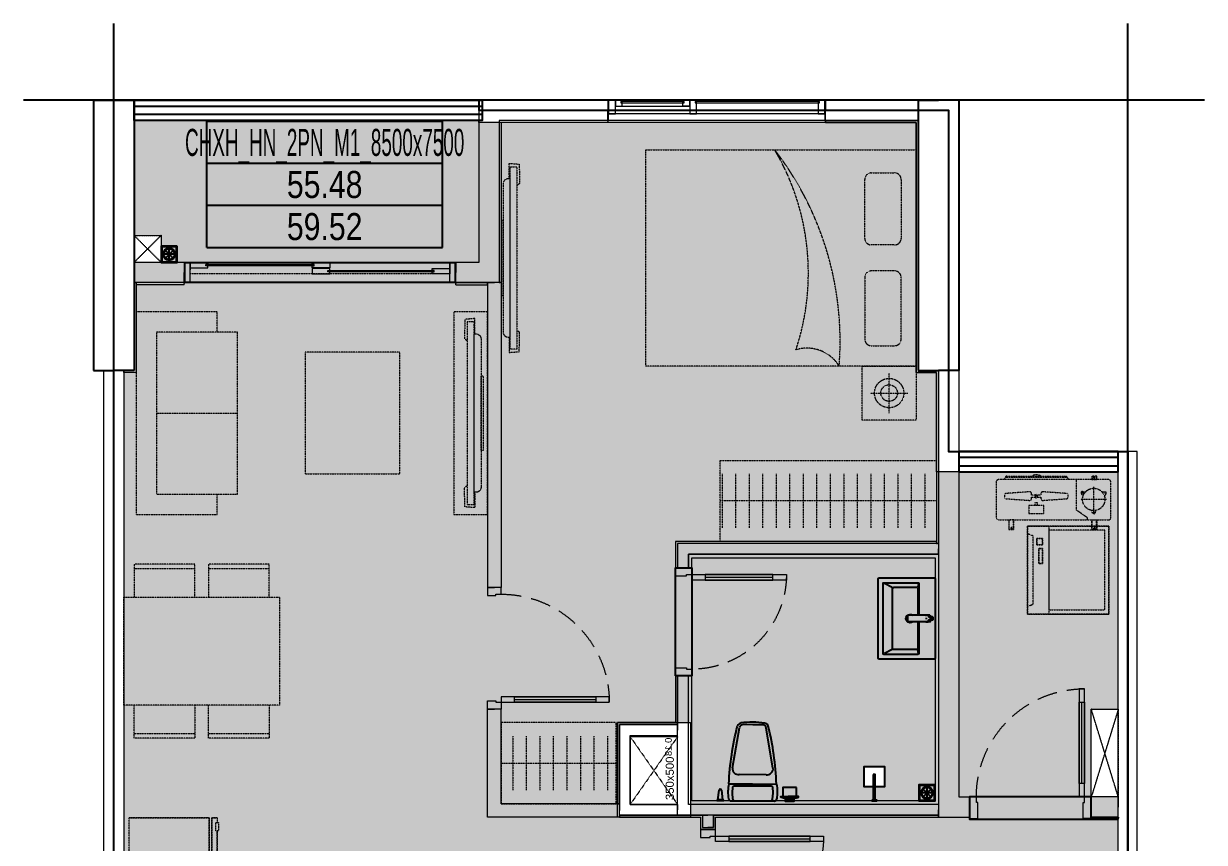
# Model space of a CAD drawing. Header units: millimetres. Extents: x -623 to 8110, y -735 to 8898.
# Drawn here: x -623 to 8110, y 2840 to 8898 of the extents above; entities that cross this region are included whole.
import ezdxf
from ezdxf.enums import TextEntityAlignment as Align

# ---------------------------------------------------------------- set-up
doc = ezdxf.new("R2010")
doc.units = ezdxf.units.MM
doc.set_wipeout_variables(frame=1)
for name, pattern in [('3PN B$0$HIDDENX2', [0.75, 0.5, -0.25]), ('CONTINOUS', [0]), ('HIDDEN', [9.525, 6.35, -3.175]), ('HIDDENX2', [0.75, 0.5, -0.25]), ('Xref Y2-Y4 ME$0$Xref MB Y2.Y4$0$Xr_truc thang N3 tang dien hinh$0$T-Can ho$0$HIDDEN3', [0.2, 0.1, -0.1])]:
    doc.linetypes.add(name, pattern=pattern)
doc.layers.get('0').update_dxf_attribs({"color": 231})
doc.layers.get('DefPoints').update_dxf_attribs({"color": 191})
for name, color, linetype in [('2PN A1$0$KT - Net Nhat', 8, 'Continuous'), ('A-CONC', 2, 'Continuous'), ('A-EQPM', 127, 'Continuous'), ('A-RAIL', 153, 'Continuous')]:
    doc.layers.add(name, color=color, linetype=linetype)
doc.layers.add('A-AREA-WALL-CENTER', color=210, linetype='Continuous', plot=False)
for name, color, linetype, lineweight in [('A-Dien tich TT', 152, 'HIDDENX2', 5), ('A-DOOR', 142, 'Continuous', 9), ('A-FNSH', 253, 'Continuous', 9), ('A-FURN', 251, 'HIDDEN', 5), ('A-HIDD', 45, 'HIDDEN', 9), ('A-PATT', 252, 'Continuous', 9), ('A-Truc ky thuat', 162, 'Continuous', 0), ('A-WALL', 1, 'Continuous', 13), ('A-WALL-INT', 31, 'Continuous', 20), ('A-WALL-PRTN', 6, 'Continuous', 9)]:
    doc.layers.add(name, color=color, linetype=linetype, lineweight=lineweight)
doc.styles.add('VTK_Arial', font='arial.ttf', dxfattribs={"width": 0.8})
doc.styles.add('Xref Y2-Y4 ME$0$Xref MB Y2.Y4$0$Xr_truc thang N3 tang dien hinh$0$T-Can ho$0$Arial', font='arial.ttf')

# ---------------------------------------------------------------- blocks, each defined once
blk = doc.blocks.new('E-CHUNG-GATHOATSAN-01')
at = {"ltscale": 2}
for p, q in [((88.3, 88.3), (31.7, 31.7)), ((88.3, 31.7), (31.7, 88.3)), ((60, 20), (60, 100)), ((100, 60), (20, 60))]:
    blk.add_line(p, q, dxfattribs=at)
for points in [[(120, 120), (0, 120), (0, 0), (120, 0)], [(115, 115), (5, 115), (5, 5), (115, 5)]]:
    blk.add_lwpolyline(points, close=True, dxfattribs=at)
for radius in [45, 40]:
    blk.add_circle((60, 60), radius, dxfattribs=at)
blk = doc.blocks.new('E-VS-VOISENTAM-01')
at = {"color": 0}
blk.add_wipeout([(-6.3, -17.9), (-6.3, -7.6), (-105.3, -7.6), (-105.3, -75.1), (-255.3, -75.1), (-255.3, 74.9), (-105.3, 74.9), (-105.3, 7.4), (-6.3, 7.4), (-6.3, 17.9), (0, 17.9), (0, -17.9)], dxfattribs=at)
blk.add_lwpolyline([(-105.3, -7.6), (-105.3, -75.1), (-255.3, -75.1), (-255.3, 74.9), (-105.3, 74.9), (-105.3, 7.4)], dxfattribs=at)
for points in [[(-195.1, -7.6), (-6.3, -7.6), (-6.3, 7.4), (-195.1, 7.4)], [(-6.3, -17.9), (0, -17.9), (0, 17.9), (-6.3, 17.9)]]:
    blk.add_lwpolyline(points, close=True, dxfattribs=at)
blk = doc.blocks.new('E-VS-BONCAU-01')
for p, q in [((-145.5, -13.9), (-139.8, 0.5)), ((-148.9, -57.3), (-145.5, -13.9)), ((-146.2, -104.4), (-148.9, -57.3)), ((145.4, -15), (148.5, -58.4)), ((148.5, -58.4), (145.4, -105.5)), ((213.1, -0.8), (265.4, -1)), ((221.8, -9.6), (256.7, -9.7)), ((230.2, -79.4), (221.8, -9.6)), ((256.7, -9.7), (247.7, -79.5)), ((-0.5, -126.3), (-176.3, -125.6)), ((-136.7, -112.2), (-146.2, -104.4)), ((-0.4, -113.3), (-136.7, -112.2)), ((-0.5, -126.3), (-0.5, -126.3)), ((175.4, -127), (-0.5, -126.3)), ((135.8, -113.2), (-0.4, -113.3)), ((145.4, -105.5), (135.8, -113.2)), ((-150.9, -245), (-101.2, -539.8)), ((-100, -194.5), (98.5, -195.2)), ((149, -246.1), (97.1, -540.5)), ((-71.2, -564.4), (-2.2, -564.6)), ((-2.2, -564.6), (66.9, -564.9))]:
    blk.add_line(p, q)
for points in [[(-307.4, -12.3), (-240.3, -12.3), (-240.3, 0.4), (-307.4, 0.4)], [(-324.6, -100.9), (-223.3, -100.9), (-223.3, -24.5), (-324.6, -24.5)], [(-281.4, -35.9), (-281.4, -12.3), (-266.2, -12.3), (-266.2, -35.9)]]:
    blk.add_lwpolyline(points, close=True)
for points in [[(160.1, -0.6), (0, 0), (-160.1, 0.6)], [(139.8, -0.5), (145.4, -15)]]:
    blk.add_lwpolyline(points)
for points in [[(-337.2, -33.4), (-281.4, -33.4), (-281.4, -26.6), (-337.2, -26.6, 1)], [(-210.5, -33.4), (-266.2, -33.4), (-266.2, -26.6), (-210.5, -26.6, -1)]]:
    blk.add_lwpolyline(points, format="xyb", close=True)
for centre, radius, start, end in [((225.4, 2.7), 12.8, 195.93034, 253.62994), ((238.9, -79.4), 8.72, 179.78014, 359.78014), ((253.1, 2.6), 12.8, 285.93034, 343.62994)]:
    blk.add_arc(centre, radius, start, end)
for centre, major_axis, ratio, start_param, end_param in [((-160.1, -17.6), (-12.9, -12.8), 1, 3.926991, 5.363819), ((-160.1, -17.6), (-12.9, -12.8), 1, 3.926991, 5.363819), ((-160.1, -17.6), (-12.9, -12.8), 1, 3.926991, 5.363819), ((160, -18.8), (-12.9, -12.8), 1, 2.490163, 3.926991), ((160, -18.8), (-12.9, -12.8), 1, 2.490163, 3.926991), ((-309.7, -59.9), (-491.9, 11.9), 0.754969, 2.992228, 3.290957), ((1638.9, -88), (-275.8, 1956.4), 0.917923, 1.461172, 1.68042), ((-105.7, -239.6), (-32.1, 32.3), 1, 5.374496, 7.190108), ((103.9, -240.4), (-32.3, -32.1), 1, 2.23467, 4.050282), ((-85.9, -545.6), (-22.1, -22), 1, -0.518895, 0.614897), ((-85.9, -545.6), (-22.1, -22), 1, -0.518895, 0.614897), ((-71, -533.5), (-21.8, 21.9), 1, 0.993435, 2.351364), ((-9.9, -27.7), (-393.7, -390.7), 1, 0.641923, 0.802984), ((-9.9, -27.7), (-393.7, -390.7), 1, 0.641923, 0.802984), ((9.6, -27.8), (-390.7, 393.7), 1, 2.338609, 2.49967), ((9.6, -27.8), (-390.7, 393.7), 1, 2.338609, 2.49967), ((66.9, -534), (-21.8, 21.9), 1, 2.361025, 3.718954), ((81.7, -546.2), (-22.1, -22), 1, 0.955899, 2.089692), ((81.7, -546.2), (-22.1, -22), 1, 0.955899, 2.089692)]:
    blk.add_ellipse(centre, major_axis=major_axis, ratio=ratio, start_param=start_param, end_param=end_param)
at = {"extrusion": (0, 0, -1)}
for centre, major_axis, ratio, start_param, end_param in [((309.2, -62.3), (492, 8.1), 0.754969, 2.992228, 3.290957), ((-1639.5, -75.4), (-290.8, -1954.2), 0.917923, 4.602765, 4.822013)]:
    blk.add_ellipse(centre, major_axis=major_axis, ratio=ratio, start_param=start_param, end_param=end_param, dxfattribs=at)
blk = doc.blocks.new('E-CHUNG-MAYGIAT-01')
at = {"linetype": 'HIDDEN', "ltscale": 0.3}
for p, q in [((325, 235), (-325, 235)), ((-325, 235), (-325, -365)), ((-325, 235), (-325, -209.2)), ((-325, 235), (325, 235)), ((-295, 205), (295, 205)), ((-295, -209.2), (-295, 205)), ((295, 205), (295, -209.2)), ((325, -365), (325, 235)), ((325, 235), (325, -209.2)), ((-325, -365), (-325, -209.2)), ((325, -209.2), (-325, -209.2)), ((295, -209.2), (-295, -209.2)), ((48.1, -255.4), (48.1, -283.1)), ((158.8, -255.4), (48.1, -255.4)), ((158.8, -283.1), (158.8, -255.4)), ((186.5, -255.4), (186.5, -296.9)), ((232.7, -255.4), (186.5, -255.4)), ((232.7, -296.9), (232.7, -255.4)), ((325, -365), (325, -209.2)), ((-268.8, -365), (-252.7, -324.6)), ((-252.7, -324.6), (252.7, -324.6)), ((48.1, -283.1), (158.8, -283.1)), ((186.5, -296.9), (232.7, -296.9)), ((252.7, -324.6), (268.8, -365)), ((-325, -365), (325, -365)), ((-325, -365), (325, -365))]:
    blk.add_line(p, q, dxfattribs=at)
for points in [[(325, -365), (-325, -365), (-325, 235), (325, 235)], [(325, -365), (-325, -365), (-325, -209.2), (-325, 235), (325, 235), (325, -209.2)], [(-295, -209.2), (-295, 205), (295, 205), (295, -209.2)], [(158.8, -283.1), (48.1, -283.1), (48.1, -255.4), (158.8, -255.4)], [(232.7, -296.9), (186.5, -296.9), (186.5, -255.4), (232.7, -255.4)]]:
    blk.add_lwpolyline(points, close=True, dxfattribs=at)
blk = doc.blocks.new('F-PN-GIUONG-2000X1600')
at = {"linetype": 'HIDDEN', "ltscale": 0.3}
for p, q in [((332.5, -150.5), (159.2, -150.5)), ((111.4, -198.4), (111.4, -655.8)), ((380.4, -655.8), (380.4, -198.4)), ((159.2, -703.7), (332.5, -703.7)), ((111.4, -1381), (111.4, -944.2)), ((159.2, -896.3), (332.5, -896.3)), ((380.4, -944.2), (380.4, -1381)), ((332.5, -1428.8), (159.2, -1428.8))]:
    blk.add_line(p, q, dxfattribs=at)
blk.add_lwpolyline([(2000, 0), (2000, -1600), (0, -1600), (0, 0), (2000, 0)], dxfattribs=at)
for centre, radius, start, end in [((2879.5, -182.5), 2316.9, 175.48135, 217.72002), ((808.7, 149.5), 281.8, 212.03819, 286.6668), ((159.2, -198.4), 47.8, 90, 180), ((332.5, -198.4), 47.8, 0, 90), ((2591, -687.7), 1793.5, 161.56279, 210.57443), ((159.2, -655.8), 47.8, 180, 270), ((332.5, -655.8), 47.8, 270, 0), ((159.2, -944.2), 47.8, 90, 180), ((332.5, -944.2), 47.8, 0, 90), ((159.2, -1381), 47.8, 180, 270), ((332.5, -1381), 47.8, 270, 0)]:
    blk.add_arc(centre, radius, start, end, dxfattribs=at)
blk = doc.blocks.new('E-CHUNG-CUCNONG-DH')
at = {"linetype": 'HIDDEN', "ltscale": 0.3}
for p, q in [((292.8, 313.7), (311.7, 313.7)), ((302.2, 304.3), (302.2, 323.2)), ((-127.5, 157.6), (-127.5, 194.3)), ((221.4, 195.2), (205, 204.7)), ((217.9, 208.1), (208.5, 191.8)), ((297.5, 56.8), (297.5, 245.7)), ((373.6, 195.2), (390, 204.7)), ((386.5, 191.8), (377.1, 208.1)), ((391.9, 151.3), (203.1, 151.3)), ((288.1, 53.9), (306.9, 53.9)), ((297.5, 63.4), (297.5, 44.5)), ((-302.2, -61.4), (-321.1, -61.4)), ((-311.7, -51.9), (-311.7, -70.8)), ((292.8, -61.4), (311.7, -61.4)), ((302.2, -51.9), (302.2, -70.8))]:
    blk.add_line(p, q, dxfattribs=at)
blk.add_lwpolyline([(-406.1, 0), (406.1, 0, 0.414214), (425, 18.9), (425, 275.9, 0.414214), (401.4, 299.6), (-401.4, 299.6, 0.414214), (-425, 275.9), (-425, 18.9, 0.414214)], format="xyb", close=True, dxfattribs=at)
for points in [[(-363.6, 299.6), (-357.7, 314.3, -0.306678), (-344.6, 323.2), (89.6, 323.2, -0.306678), (102.7, 314.3), (108.6, 299.6)], [(219, 177.2), (205.8, 194.1, -0.677033), (214.5, 209.3), (235.8, 206.2)], [(359.2, 206.2), (380.5, 209.3, -0.677033), (389.2, 194.1), (376, 177.2)], [(314.2, 70.4), (306.3, 50.4, -0.677033), (288.7, 50.4), (280.8, 70.4)]]:
    blk.add_lwpolyline(points, format="xyb", dxfattribs=at)
for points in [[(102.7, 314.3), (-357.7, 314.3)], [(250.3, 0), (250.3, 16.2), (170, 72.6), (170, 299.6)], [(286.2, 323.2), (286.2, 299.6)], [(318.3, 323.2), (318.3, 299.6)], [(-134.4, 106.2), (-134.4, 128.2), (-120.6, 128.2), (-120.6, 106.2)], [(-327.7, -70.8), (-327.7, 0)], [(-295.6, -70.8), (-295.6, 0)], [(286.2, -70.8), (286.2, 0)], [(318.3, -70.8), (318.3, 0)]]:
    blk.add_lwpolyline(points, dxfattribs=at)
for points in [[(283.3, 299.6), (321.1, 299.6), (321.1, 323.2), (283.3, 323.2)], [(-182.9, 47.4), (-72.1, 47.4), (-72.1, 106.2), (-182.9, 106.2)], [(283.3, 0), (321.1, 0), (321.1, -70.8), (283.3, -70.8)], [(-292.8, 0), (-330.6, 0), (-330.6, -70.8), (-292.8, -70.8)]]:
    blk.add_lwpolyline(points, close=True, dxfattribs=at)
for centre, radius in [((302.2, 313.7), 4.72), ((297.5, 151.3), 82.6), ((-311.7, -61.4), 4.72), ((302.2, -61.4), 4.72)]:
    blk.add_circle(centre, radius, dxfattribs=at)
blk.add_arc((-127.5, 257.1), 75.6, 61.04446, 118.95554, dxfattribs=at)
for points, weights, knots in [([(-162.1, 193.1), (-162.1, 188.2), (-162.1, 183.3), (-148.2, 183.3), (-134.3, 183.3), (-134.3, 175.9), (-134.3, 168.6), (-148.2, 168.6), (-162.1, 168.6), (-162.1, 163.7), (-162.1, 158.8), (-162.1, 152.4), (-166.6, 148), (-171, 143.6), (-177.1, 144.2), (-264, 150.3), (-350.9, 156.5), (-363.6, 157.6), (-363.6, 171.1), (-363.6, 175.9), (-363.6, 180.7), (-363.6, 194.3), (-350.9, 195.4), (-264, 201.6), (-177.1, 207.7), (-171, 208.2), (-166.6, 203.9), (-162.1, 199.5), (-162.1, 193.1)], [1, 1, 1, 1, 1, 1, 1, 1, 1, 1, 1, 0.916058650995, 1, 0.916058650995, 1, 1, 1, 0.734760240583, 1, 1, 1, 0.734760240583, 1, 1, 1, 0.916058650995, 1, 0.916058650995, 1], [0, 0, 0, 1, 1, 2, 2, 3, 3, 4, 4, 5, 5, 5.825313, 5.825313, 6.650626, 6.650626, 7.650626, 7.650626, 9.141593, 9.141593, 10.141593, 10.141593, 11.632559, 11.632559, 12.632559, 12.632559, 13.457872, 13.457872, 14.283185, 14.283185, 14.283185]), ([(95.9, 156.5), (9, 150.3), (-77.9, 144.2), (-84, 143.6), (-88.4, 148), (-92.9, 152.4), (-92.9, 158.8), (-92.9, 163.7), (-92.9, 168.6), (-106.8, 168.6), (-120.7, 168.6), (-120.7, 175.9), (-120.7, 183.3), (-106.8, 183.3), (-92.9, 183.3), (-92.9, 188.2), (-92.9, 193.1), (-92.9, 199.5), (-88.4, 203.9), (-84, 208.2), (-77.9, 207.7), (9, 201.6), (95.9, 195.4), (108.6, 194.3), (108.6, 180.7), (108.6, 175.9), (108.6, 171.1), (108.6, 157.6), (95.9, 156.5)], [1, 1, 1, 0.916058650995, 1, 0.916058650995, 1, 1, 1, 1, 1, 1, 1, 1, 1, 1, 1, 0.916058650995, 1, 0.916058650995, 1, 1, 1, 0.734760240583, 1, 1, 1, 0.734760240583, 1], [0, 0, 0, 1, 1, 1.825313, 1.825313, 2.650626, 2.650626, 3.650626, 3.650626, 4.650626, 4.650626, 5.650626, 5.650626, 6.650626, 6.650626, 7.650626, 7.650626, 8.475939, 8.475939, 9.301253, 9.301253, 10.301253, 10.301253, 11.792219, 11.792219, 12.792219, 12.792219, 14.283185, 14.283185, 14.283185])]:
    blk.add_rational_spline(points, weights, degree=2, knots=knots, dxfattribs=at)
blk = doc.blocks.new('*U25')
blk.add_line((2575, 150), (0, 150))
for points in [[(0, 150), (2575, 150), (2575, 0), (0, 0)], [(0, 105), (2575, 105), (2575, 45), (0, 45)]]:
    blk.add_lwpolyline(points, close=True)
blk = doc.blocks.new('*U21')
blk.add_line((-100, 70), (-700, 70))
for points in [[(100, 900), (100, 840), (40, 840), (40, 850), (0, 850), (0, 900)], [(0, 50), (-800, 50), (-800, 90), (0, 90)], [(-100, 50), (-100, 90), (-700, 90), (-700, 50)], [(100, 0), (100, 60), (40, 60), (40, 50), (0, 50), (0, 0)]]:
    blk.add_lwpolyline(points, close=True)
at = {"linetype": '3PN B$0$HIDDENX2', "ltscale": 300}
blk.add_arc((0, 50), 800, 90, 180, dxfattribs=at)
blk = doc.blocks.new('*U15')
at = {"linetype": 'HIDDEN', "ltscale": 0.3}
for p, q in [((75, 644.4), (75, 400)), ((525, 644.4), (75, 644.4)), ((525, 400), (525, 644.4)), ((1075, 644.4), (625, 644.4)), ((625, 644.4), (625, 400)), ((1075, 400), (1075, 644.4)), ((75, 608.9), (525, 608.9)), ((625, 608.9), (1075, 608.9)), ((1150, 400), (0, 400)), ((0, 400), (0, -400)), ((1150, -400), (1150, 400)), ((0, -400), (1150, -400)), ((75, -644.4), (75, -400)), ((525, -400), (525, -644.4)), ((625, -644.4), (625, -400)), ((1075, -400), (1075, -644.4)), ((525, -608.9), (75, -608.9)), ((1075, -608.9), (625, -608.9)), ((525, -644.4), (75, -644.4)), ((1075, -644.4), (625, -644.4))]:
    blk.add_line(p, q, dxfattribs=at)
blk = doc.blocks.new('*U22')
at = {"linetype": 'HIDDEN', "ltscale": 0.3}
for p, q in [((-750, -150), (-750, -1350)), ((-150, -150), (-750, -150)), ((-150, -1350), (-150, -150)), ((-150, -750), (-750, -750)), ((-750, -1350), (-150, -1350))]:
    blk.add_line(p, q, dxfattribs=at)
blk.add_lwpolyline([(-600, -1350), (-600, -1500), (0, -1500), (0, 0), (-600, 0), (-600, -150)], dxfattribs=at)
blk = doc.blocks.new('*U23')
blk.add_line((-100, -70), (-700, -70))
for points in [[(110, 0), (110, -60), (40, -60), (40, -50), (0, -50), (0, 0)], [(0, -50), (-800, -50), (-800, -90), (0, -90)], [(-100, -50), (-100, -90), (-700, -90), (-700, -50)], [(110, -900), (110, -840), (40, -840), (40, -850), (0, -850), (0, -900)]]:
    blk.add_lwpolyline(points, close=True)
at = {"linetype": '3PN B$0$HIDDENX2', "ltscale": 300}
blk.add_arc((0, -50), 800, 180, 270, dxfattribs=at)
blk = doc.blocks.new('*U27')
blk.add_line((-100, -70), (-600, -70))
for points in [[(120, 0), (120, -60), (40, -60), (40, -50), (0, -50), (0, 0)], [(0, -50), (-700, -50), (-700, -90), (0, -90)], [(-100, -50), (-100, -90), (-600, -90), (-600, -50)], [(120, -800), (120, -740), (40, -740), (40, -750), (0, -750), (0, -800)]]:
    blk.add_lwpolyline(points, close=True)
at = {"linetype": '3PN B$0$HIDDENX2', "ltscale": 300}
blk.add_arc((0, -50), 700, 180, 270, dxfattribs=at)
blk = doc.blocks.new('*U24')
blk.add_line((-100, 70), (-700, 70))
for points in [[(160, 900), (160, 840), (40, 840), (40, 850), (0, 850), (0, 900)], [(0, 50), (-800, 50), (-800, 90), (0, 90)], [(-100, 50), (-100, 90), (-700, 90), (-700, 50)], [(160, 0), (160, 60), (40, 60), (40, 50), (0, 50), (0, 0)]]:
    blk.add_lwpolyline(points, close=True)
at = {"linetype": '3PN B$0$HIDDENX2', "ltscale": 300}
blk.add_arc((0, 50), 800, 90, 180, dxfattribs=at)
blk = doc.blocks.new('*U26')
blk.add_line((1180, 150), (0, 150))
for points in [[(0, 150), (1180, 150), (1180, 0), (0, 0)], [(0, 105), (1180, 105), (1180, 45), (0, 45)]]:
    blk.add_lwpolyline(points, close=True)
blk = doc.blocks.new('E-CHUNG-TULANH-01')
at = {"linetype": 'HIDDEN', "ltscale": 0.3}
for p, q in [((300, 650), (0, 650)), ((0, 650), (0, 610)), ((0, 650), (555, 650)), ((0, 610), (0, 650)), ((310, 650), (300, 650)), ((555, 650), (310, 650)), ((615, 660), (555, 660)), ((555, 660), (555, 650)), ((555, 660), (555, 640)), ((615, 660), (555, 660)), ((555, 640), (615, 640)), ((615, 650), (615, 660)), ((615, 640), (615, 660)), ((650, 650), (615, 650)), ((650, 610), (650, 650)), ((650, 650), (650, 610)), ((0, 610), (650, 610)), ((650, 610), (0, 610)), ((0, 590), (0, 0)), ((650, 590), (0, 590)), ((0, 590), (650, 590)), ((0, 0), (0, 590)), ((650, 0), (650, 590)), ((650, 590), (650, 0))]:
    blk.add_line(p, q, dxfattribs=at)
blk.add_lwpolyline([(0, 0), (650, 0), (650, 590), (0, 590)], close=True, dxfattribs=at)
blk = doc.blocks.new('*U32')
at = {"linetype": 'HIDDEN', "ltscale": 0.3}
for p, q in [((86.1, 499.5), (86.1, 101.1)), ((186.1, 499.5), (186.1, 101.1)), ((286.1, 499.5), (286.1, 101.1)), ((386.1, 499.5), (386.1, 101.1)), ((486.1, 499.5), (486.1, 101.1)), ((586.1, 499.5), (586.1, 101.1)), ((686.1, 499.5), (686.1, 101.1)), ((786.1, 499.5), (786.1, 101.1)), ((886.1, 499.5), (886.1, 101.1)), ((986.1, 499.5), (986.1, 101.1)), ((1086.1, 499.5), (1086.1, 101.1)), ((1186.1, 499.5), (1186.1, 101.1)), ((1286.1, 499.5), (1286.1, 101.1)), ((1386.1, 499.5), (1386.1, 101.1)), ((1486.1, 499.5), (1486.1, 101.1)), ((1586.1, 499.5), (1586.1, 101.1)), ((0, 300), (1600, 300))]:
    blk.add_line(p, q, dxfattribs=at)
blk.add_lwpolyline([(0, 0), (1600, 0), (1600, 600), (0, 600)], close=True, dxfattribs=at)
blk = doc.blocks.new('F-PN-DONGIUONG-01')
at = {"linetype": 'HIDDEN', "ltscale": 0.3}
for p, q in [((-200, -348.1), (-200, -51.9)), ((-338.8, -200), (-61.2, -200))]:
    blk.add_line(p, q, dxfattribs=at)
blk.add_lwpolyline([(0, -400), (-400, -400), (-400, 0), (0, 0)], close=True, dxfattribs=at)
for radius in [108.5, 61.3]:
    blk.add_circle((-200, -200), radius, dxfattribs=at)
blk = doc.blocks.new('*U34')
at = {"linetype": 'HIDDEN', "ltscale": 0.3}
for points in [[(1500, 0), (1500, -250), (0, -250), (0, 0)], [(473.1, -33.8), (473.1, -48), (1026.9, -48), (1026.9, -33.8)], [(1425, -100), (1425, -150), (75, -150), (75, -100)]]:
    blk.add_lwpolyline(points, close=True, dxfattribs=at)
blk.add_lwpolyline([(1335.8, -100), (1335.8, -86.3, 0.414214), (1297.4, -48), (202.6, -48, 0.414214), (164.2, -86.3), (164.2, -100)], format="xyb", close=True, dxfattribs=at)
for points in [[(164.2, -93.8), (50.4, -93.8), (56.3, -167.7), (198.5, -171.1), (215.2, -150)], [(1335.8, -93.8), (1449.6, -93.8), (1443.7, -167.7), (1301.5, -171.1), (1284.8, -150)]]:
    blk.add_lwpolyline(points, dxfattribs=at)
blk = doc.blocks.new('F-PK-TV-01')
at = {"linetype": 'HIDDEN', "ltscale": 0.3}
for points in [[(0, -113.8), (0, 0), (-73.9, -5.9), (-77.3, -148.1), (-56.2, -164.8)], [(0, -1285.4), (0, -1399.2), (-73.9, -1393.3), (-77.3, -1251.1), (-56.2, -1234.4)]]:
    blk.add_lwpolyline(points, dxfattribs=at)
for points in [[(-6.2, -1374.6), (-56.2, -1374.6), (-56.2, -24.6), (-6.2, -24.6)], [(60, -422.7), (45.8, -422.7), (45.8, -976.5), (60, -976.5)]]:
    blk.add_lwpolyline(points, close=True, dxfattribs=at)
blk.add_lwpolyline([(-6.2, -1285.4), (7.4, -1285.4, 0.414214), (45.8, -1247), (45.8, -152.2, 0.414214), (7.4, -113.8), (-6.2, -113.8)], format="xyb", close=True, dxfattribs=at)
blk = doc.blocks.new('*U38')
at = {"linetype": 'HIDDEN', "ltscale": 0.3}
blk.add_line((1960, 85), (40, 85), dxfattribs=at)
for p, q in [((158.1, 15.5), (158.1, 24.5)), ((1060.6, 60.5), (1060.6, 69.5))]:
    blk.add_line(p, q)
blk.add_lwpolyline([(0, 0), (2000, 0), (2000, 150), (0, 150)], close=True)
for points in [[(40, 54.5), (40, 0), (0, 0), (0, 150), (40, 150), (40, 0), (40, 0), (40, 54.5)], [(1960, 54.5), (1960, 0), (2000, 0), (2000, 150), (1960, 150), (1960, 0), (1960, 0), (1960, 54.5)], [(155, 0), (40, 0), (40, 10), (40, 10), (40, 40), (155, 40), (162, 40), (170, 40), (170, 25), (155, 25), (155, 15)], [(155, 0), (162, 0), (170, 0), (170, 15), (155, 15)], [(158.1, 15.5), (954, 15.5), (954, 24.5), (158.1, 24.5)], [(1072.5, 45), (942.5, 45), (942.5, 45), (942.5, 45), (942.5, 85), (1057.5, 85), (1064.5, 85), (1072.5, 85), (1072.5, 70), (1057.5, 70), (1057.5, 60), (1072.5, 60), (1072.5, 45)], [(942.5, 0), (1072.5, 0), (1072.5, 0), (1072.5, 0), (1072.5, 40), (957.5, 40), (950.5, 40), (942.5, 40), (942.5, 25), (957.5, 25), (957.5, 15), (942.5, 15), (942.5, 0)], [(1060.6, 60.5), (1842, 60.5), (1842, 69.5), (1060.6, 69.5)], [(1960, 45), (1960, 45), (1960, 85), (1845.5, 85), (1838.5, 85), (1830.5, 85), (1830.5, 70), (1845.5, 70), (1845.5, 60)], [(1845.5, 60), (1830.5, 60), (1830.5, 45), (1960, 45), (1960, 45), (1960, 45), (1960, 45)]]:
    blk.add_lwpolyline(points)
blk = doc.blocks.new('*U39')
blk.add_line((0, -150), (1600, -150))
at = {"ltscale": 2000}
for points in [[(0, 0), (0, -150), (-5, -150), (-5, 0)], [(1605, 0), (1605, -150), (1600, -150), (1600, 0)]]:
    blk.add_lwpolyline(points, close=True, dxfattribs=at)
for points in [[(1600, 0), (0, 0), (0, -100), (1600, -100)], [(0, 0), (50, 0), (50, -100), (0, -100)], [(950, 0), (1000, 0), (1000, -100), (950, -100)], [(1000, 0), (1550, 0), (1550, -45), (1000, -45)], [(1050, 0), (1000, 0), (1000, -45), (1050, -45)], [(1500, 0), (1550, 0), (1550, -45), (1500, -45)], [(1550, 0), (1600, 0), (1600, -100), (1550, -100)], [(40, -10), (960, -10), (960, -20), (40, -20)], [(1040, -10), (1510, -10), (1510, -20), (1040, -20)]]:
    blk.add_lwpolyline(points, close=True)
blk = doc.blocks.new('F-PK-BANSOAN-01')
at = {"linetype": 'HIDDEN', "ltscale": 0.3}
blk.add_lwpolyline([(-700, -900), (-700, 0), (0, 0), (0, -900)], close=True, dxfattribs=at)
blk = doc.blocks.new('*U67')
at = {"linetype": 'HIDDEN', "ltscale": 0.3}
for p, q in [((86.1, 499.5), (86.1, 101.1)), ((186.1, 499.5), (186.1, 101.1)), ((286.1, 499.5), (286.1, 101.1)), ((386.1, 499.5), (386.1, 101.1)), ((486.1, 499.5), (486.1, 101.1)), ((586.1, 499.5), (586.1, 101.1)), ((686.1, 499.5), (686.1, 101.1)), ((786.1, 499.5), (786.1, 101.1)), ((0, 300), (850, 300))]:
    blk.add_line(p, q, dxfattribs=at)
blk.add_lwpolyline([(0, 0), (850, 0), (850, 600), (0, 600)], close=True, dxfattribs=at)
blk = doc.blocks.new('*U71')
blk.add_lwpolyline([(0, 0), (0, 350), (500, 350), (500, 0)], close=True)
at = {"linetype": 'Xref Y2-Y4 ME$0$Xref MB Y2.Y4$0$Xr_truc thang N3 tang dien hinh$0$T-Can ho$0$HIDDEN3'}
for points in [[(0, 0), (500, 350)], [(0, 350), (500, 0)]]:
    blk.add_lwpolyline(points, dxfattribs=at)
at = {"style": 'Xref Y2-Y4 ME$0$Xref MB Y2.Y4$0$Xr_truc thang N3 tang dien hinh$0$T-Can ho$0$Arial'}
blk.add_text('0.18', height=50, dxfattribs=at).set_placement((6.6, 42.7))
blk.add_attdef('--', text='', height=88, dxfattribs=at).set_placement((126.6, 189.6), align=Align.MIDDLE_CENTER)
blk = doc.blocks.new('DT-CAN')
at = {"layer": 'DefPoints'}
for p, q in [((-870.7, 0), (870.7, 0)), ((-870.7, -934.4), (-870.7, 0)), ((870.7, -934.4), (870.7, 0)), ((-870.7, -311.5), (870.7, -311.5)), ((-870.7, -622.9), (870.7, -622.9)), ((-870.7, -934.4), (870.7, -934.4))]:
    blk.add_line(p, q, dxfattribs=at)
at = {"layer": 'DefPoints', "color": 7, "style": 'VTK_Arial', "width": 0.5}
blk.add_attdef('LOAICAN', text='', height=200, dxfattribs=at).set_placement((0, -257.5), align=Align.CENTER)
at = {"layer": 'DefPoints', "color": 5, "style": 'VTK_Arial', "width": 0.8}
blk.add_attdef('DT-TT', text='', height=200, dxfattribs=at).set_placement((0, -569), align=Align.CENTER)
at = {"layer": 'DefPoints', "color": 6, "style": 'VTK_Arial', "width": 0.8}
blk.add_attdef('DT-TIM', text='', height=200, dxfattribs=at).set_placement((0, -880.4), align=Align.CENTER)
blk = doc.blocks.new('E-VS-LAVABO-02')
at = {"extrusion": (0, 0, -1)}
for p, q in [((-300, 6), (-300, 414)), ((-294, 420), (294, 420)), ((-265, 126), (-265, 379)), ((-259, 385), (259, 385)), ((-230.4, 317.6), (-258.8, 374.4)), ((230.4, 317.6), (258.8, 374.4)), ((265, 379), (265, 126)), ((300, 414), (300, 6)), ((-230, 133.5), (-230, 309)), ((-224, 315), (224, 315)), ((230, 133.5), (230, 309)), ((-22, 203.7), (22, 203.7)), ((-24, 120), (-259, 120)), ((-257.6, 123), (-232.4, 128.4)), ((-24, 127.5), (-224, 127.5)), ((224, 127.5), (24, 127.5)), ((259, 120), (24, 120)), ((257.6, 123), (232.4, 128.4)), ((294, 0), (-294, 0)), ((-25.4, 70), (-26.5, 70)), ((-24, 70), (-24, 71.6)), ((-15.5, 48.2), (-13.1, 48.2)), ((-12.5, 44.1), (-12.5, 48.5)), ((-12.5, 19.6), (-12.5, 33.7)), ((-10.5, 35.7), (-7.5, 35.7)), ((10.5, 17.6), (-10.5, 17.6)), ((7.5, 35.5), (-7.5, 35.5)), ((5, 65), (-5, 65)), ((7.5, 35.7), (10.5, 35.7)), ((12.5, 43.8), (13.1, 43.8)), ((12.5, 19.6), (12.5, 33.7)), ((13.1, 46), (14.9, 46)), ((14.9, 43.8), (15.5, 43.8)), ((26.5, 70), (25.4, 70))]:
    blk.add_line(p, q, dxfattribs=at)
at = {"extrusion": (0, 0, -1), "flags": 128}
for points in [[(24, 39), (24, 201.7), (24, 202.4)], [(-24, 39), (-24, 201.7), (-24, 202.4)], [(-22, 37), (-15.6, 37), (15.6, 37), (22, 37)], [(12, 35), (14.4, 36.3), (15.6, 37)], [(12.8, 48.8), (15.5, 48.8), (15.5, 48.2), (13.1, 48.2), (13.1, 44.4), (15.5, 44.4), (15.5, 43.8), (12.8, 43.8), (15.5, 43.8)], [(11, 34), (10.5, 34), (-10.5, 34), (-11, 34)], [(10.5, 28.1), (0, 28.1), (-10.5, 28.1)], [(-15.6, 37), (-14.4, 36.3), (-12, 35)]]:
    blk.add_lwpolyline(points, dxfattribs=at)
for points in [[(22, 204.4), (-22, 204.4)], [(-12.5, 48.8), (-12.5, 43.8), (-13.1, 43.8), (-13.1, 46), (-14.9, 46), (-14.9, 43.8), (-15.5, 43.8), (-15.5, 48.8), (-14.9, 48.8), (-14.9, 46.6), (-13.1, 46.6), (-13.1, 48.8)]]:
    blk.add_lwpolyline(points, close=True, dxfattribs=at)
at = {"extrusion": (0, 0, -1)}
for centre, radius, start, end in [((294, 414), 6, 0, 90), ((259, 379), 6, 0, 90), ((-259, 379), 6, 90, 180), ((-294, 414), 6, 90, 180), ((224, 309), 6, 0, 90), ((-224, 309), 6, 90, 180), ((0, 185), 31, 320.62686, 219.37314), ((22, 201.7), 1.99, 0.21514, 90.21353), ((-22, 201.7), 1.99, 89.78647, 179.78486), ((259, 126), 6, 270, 0), ((224, 133.5), 6, 270, 0), ((-224, 133.5), 6, 180, 270), ((-259, 126), 6, 180, 270), ((294, 6), 6, 270, 0), ((0, 59.7), 27.5, 330.77713, 28.28414), ((0, 59.7), 26.5, 334.91237, 24.22074), ((22, 39), 2, 270, 0), ((12.8, 48.5), 0.298, 89.78647, 179.78486), ((12.8, 44.1), 0.298, 180.21514, 270.21353), ((12.8, 44.1), 0.298, 180.21514, 270.21353), ((10.5, 33.7), 2, 0, 39.64467), ((11, 32.5), 1.5, 0, 90), ((11, 29.6), 1.5, 270, 0), ((10.5, 19.6), 2, 270, 0), ((10.5, 33.7), 2, 40.21561, 90), ((-10.5, 33.7), 2, 90, 139.5327), ((-10.5, 19.6), 2, 180, 270), ((-11, 32.5), 1.5, 90, 180), ((-11, 29.6), 1.5, 180, 270), ((-10.5, 33.7), 2, 140.36277, 180), ((-22, 39), 2, 180, 270), ((0, 59.7), 26.5, 154.68391, 205.08763), ((0, 59.7), 27.5, 151.64819, 209.22287), ((-294, 6), 6, 180, 270)]:
    blk.add_arc(centre, radius, start, end, dxfattribs=at)
for centre, major_axis, start_param, end_param in [((-22, 202.4), (2, 0), 1.570796, 3.141593), ((22, 202.4), (-2, 0), 3.141593, 4.712389)]:
    blk.add_ellipse(centre, major_axis=major_axis, ratio=0.984382, start_param=start_param, end_param=end_param)
for points, knots in [([(-24, 70.6), (-24, 70.8), (-24, 71.4), (-24, 72.7), (-24, 74.5), (-24, 76.5), (-24, 78.3), (-24, 79.4), (-24, 79.7)], [0, 0, 0, 0, 0.170042, 0.387138, 0.569985, 0.748798, 0.931358, 1, 1, 1, 1]), ([(-10.5, 28.1), (-10.6, 28.1), (-10.7, 28.1), (-10.8, 28.1), (-11, 28.1), (-11, 28.1), (-11, 28.1)], [0, 0, 0, 0, 0.250855, 0.500152, 0.749125, 1, 1, 1, 1]), ([(10.5, 28.1), (10.6, 28.1), (10.7, 28.1), (10.8, 28.1), (11, 28.1), (11, 28.1), (11, 28.1)], [0, 0, 0, 0, 0.250855, 0.500152, 0.749125, 1, 1, 1, 1]), ([(24, 70.6), (24, 70.8), (24, 71.4), (24, 72.7), (24, 74.5), (24, 76.5), (24, 78.3), (24, 79.4), (24, 79.7)], [0, 0, 0, 0, 0.170042, 0.387138, 0.569985, 0.748798, 0.931358, 1, 1, 1, 1])]:
    blk.add_open_spline(points, degree=3, knots=knots)

msp = doc.modelspace()

# ---------------------------------------------------------------- hatches: boundary and pattern name
at = {"layer": 'A-PATT', "ltscale": 0.3, "true_color": 0xb8c7d1}
h = msp.add_hatch(color=9, dxfattribs=at)
h.dxf.hatch_style = 1
h.paths.add_polyline_path([(3768.4, 3726.1), (4308.4, 3726.1), (4308.4, 3026.1), (3768.4, 3026.1)], flags=16)
h.paths.add_polyline_path([(6128.4, 6316.1), (5978.4, 6316.1), (5978.4, 8166.1), (2743.4, 8165.2), (2743.4, 8181.1), (193.4, 8181.1), (193.4, 7329.9), (393.4, 7331.3), (393.4, 7130.9), (193.4, 7131.1), (193.4, 6981.1), (208.4, 6981.1), (208.4, 6316.1), (118.4, 6316.1), (118.4, 1846.1), (208.4, 1846.1), (208.4, -28.9), (2453.4, -28.9), (2453.4, -13.9), (3483.4, -13.9), (4493.4, -13.9), (4493.4, -28.9), (7378.4, -28.9), (7378.4, 1846.1), (7473.4, 1846.1), (7473.4, 3176.1), (7273.1, 3176.1), (7273.4, 3826.1), (7473.4, 3826.1), (7473.4, 5581.1), (6128.4, 5581.3)])

# ---------------------------------------------------------------- linework, layer by layer
at = {"layer": '2PN A1$0$KT - Net Nhat'}
for p, q in [((7273.4, 3026.1), (7273.4, 3018.6)), ((7273.4, 3026.1), (7473.4, 3026.1)), ((7273.4, 3011.1), (7273.4, 3018.6)), ((7273.4, 3011.1), (7473.4, 3011.1)), ((7473.4, 3026.1), (7473.4, 3018.6)), ((7473.4, 3011.1), (7473.4, 3018.6))]:
    msp.add_line(p, q, dxfattribs=at)
for points in [[(2568.4, 6981.1), (568.4, 6981.1), (568.4, 7131.1), (2568.4, 7131.1)], [(4198.4, 4071.1), (4198.4, 4871.1), (4318.4, 4871.1), (4318.4, 4071.1)], [(7273.4, 3176.1), (6373.4, 3176.5), (6373.4, 3011.1), (7273.4, 3011.1)]]:
    msp.add_lwpolyline(points, close=True, dxfattribs=at)
at = {"layer": 'A-AREA-WALL-CENTER'}
msp.add_lwpolyline([(43.4, 8331.1), (193.4, 8331.1), (193.4, 8331.1), (2743.4, 8331.1), (2743.4, 8256.1), (6218.4, 8256.1), (6218.4, 5731.5), (7543.4, 5731.1), (7543.4, -98.9), (43.4, -98.9)], close=True, dxfattribs=at)
at = {"layer": 'A-CONC'}
for p, q in [((-106.6, 8331.1), (43.4, 8331.1)), ((-106.6, 8331.1), (-106.6, 6331.1)), ((193.4, 8331.1), (43.4, 8331.1)), ((193.4, 8331.1), (193.4, 6331.1)), ((5993.4, 8331.1), (6143.4, 8331.1)), ((5993.4, 8331.1), (5993.4, 6331.1)), ((6293.4, 8331.1), (6143.4, 8331.1)), ((6293.4, 8331.1), (6293.4, 6331.1)), ((-106.6, 6331.1), (43.4, 6331.1)), ((193.4, 6331.1), (43.4, 6331.1)), ((5993.4, 6331.1), (6143.4, 6331.1)), ((6293.4, 6331.1), (6143.4, 6331.1))]:
    msp.add_line(p, q, dxfattribs=at)
at = {"layer": 'A-Dien tich TT', "linetype": 'CONTINOUS'}
msp.add_lwpolyline([(3768.4, 3726.1), (4308.4, 3726.1), (4308.4, 3026.1), (3768.4, 3026.1)], close=True, dxfattribs=at)
at = {"layer": 'A-FNSH', "ltscale": 0.3}
for p, q in [((3698.4, 8180.6), (2893.4, 8181.1)), ((2893.4, 8181.1), (2893.4, 6981.1)), ((3698.4, 8165.6), (2908.4, 8166.1)), ((2908.4, 8166.1), (2908.4, 6981.1)), ((3698.4, 8180.6), (3698.4, 8173.1)), ((3698.4, 8165.6), (3698.4, 8173.1)), ((5308.4, 8181.1), (5308.4, 8173.6)), ((5308.4, 8181.1), (5993.4, 8181.1)), ((5308.4, 8166.1), (5308.4, 8173.6)), ((5308.4, 8166.1), (5978.4, 8166.1)), ((5978.4, 8166.1), (5978.4, 6316.1)), ((5993.4, 8181.1), (5993.4, 6331.1)), ((563.4, 6981.1), (193.4, 6981.1)), ((193.4, 6981.1), (193.4, 6331.1)), ((563.4, 6966.1), (208.4, 6966.1)), ((208.4, 6966.1), (208.4, 6316.1)), ((563.4, 6981.1), (563.4, 6973.6)), ((563.4, 6966.1), (563.4, 6973.6)), ((2573.4, 6981.1), (2573.4, 6973.6)), ((2573.4, 6981.1), (2808.4, 6981.1)), ((2573.4, 6966.1), (2573.4, 6973.6)), ((2573.4, 6966.1), (2808.4, 6966.1)), ((2808.4, 6981.1), (2808.4, 6973.6)), ((2808.4, 6966.1), (2808.4, 6973.6)), ((2893.4, 6981.1), (2900.9, 6981.1)), ((2908.4, 6981.1), (2900.9, 6981.1)), ((193.4, 6331.1), (118.4, 6331.1)), ((118.4, 6331.1), (118.4, 6323.6)), ((118.4, 6316.1), (118.4, 6323.6)), ((208.4, 6316.1), (118.4, 6316.1)), ((5978.4, 6316.1), (6128.4, 6316.1)), ((5993.4, 6331.1), (6143.4, 6331.1)), ((6128.4, 6316.1), (6128.4, 5051.1)), ((6143.4, 6331.1), (6143.4, 5051.1)), ((6128.4, 5066.1), (4198.4, 5066.1)), ((4198.4, 5066.1), (4198.4, 4871.1)), ((6128.4, 5066.1), (6128.4, 5058.6)), ((6128.4, 5051.1), (4213.4, 5051.1)), ((4213.4, 5051.1), (4213.4, 4871.1)), ((6128.4, 5051.1), (6128.4, 5058.6)), ((6128.4, 5051.1), (6135.9, 5051.1)), ((6143.4, 5051.1), (6135.9, 5051.1)), ((4293.4, 4871.1), (4293.4, 4971.1)), ((4293.4, 4971.1), (6143.4, 4971.1)), ((4318.4, 4871.1), (4318.4, 4946.1)), ((4318.4, 4946.1), (6118.4, 4946.1)), ((6118.4, 4946.1), (6118.4, 3146.1)), ((6143.4, 4971.1), (6143.4, 3121.1)), ((4198.4, 4871.1), (4205.9, 4871.1)), ((4213.4, 4871.1), (4205.9, 4871.1)), ((4293.4, 4871.1), (4305.9, 4871.1)), ((4318.4, 4871.1), (4305.9, 4871.1)), ((4293.4, 3121.1), (4293.4, 4071.1)), ((4293.4, 4071.1), (4305.9, 4071.1)), ((4318.4, 4071.1), (4305.9, 4071.1)), ((4318.4, 3146.1), (4318.4, 4071.1)), ((6118.4, 3146.1), (4318.4, 3146.1)), ((6143.4, 3121.1), (4293.4, 3121.1))]:
    msp.add_line(p, q, dxfattribs=at)
at = {"layer": 'A-FNSH'}
for p, q in [((4198.4, 4071.1), (4205.9, 4071.1)), ((4198.4, 4071.1), (4198.4, 3726.1)), ((4213.4, 4071.1), (4205.9, 4071.1)), ((4213.4, 4071.1), (4213.4, 3711.1)), ((4198.4, 3726.1), (3768.4, 3726.1)), ((3768.4, 3726.1), (3768.4, 3126.1)), ((4213.4, 3711.1), (3783.4, 3711.1)), ((3783.4, 3711.1), (3783.4, 3126.1)), ((3768.4, 3126.1), (3775.9, 3126.1)), ((3783.4, 3126.1), (3775.9, 3126.1)), ((3783.4, 3041.1), (3783.4, 3033.6)), ((3783.4, 3041.1), (4398.4, 3041.1)), ((3783.4, 3026.1), (3783.4, 3033.6)), ((3783.4, 3026.1), (4383.4, 3026.1)), ((4383.4, 3026.1), (4383.4, 2936.1)), ((4398.4, 3041.1), (4398.4, 2951.1)), ((4478.4, 2951.1), (4478.4, 3041.1)), ((4478.4, 3041.1), (6143.4, 3041.1)), ((4493.4, 2936.1), (4493.4, 3026.1)), ((4493.4, 3026.1), (6143.4, 3026.1)), ((6143.4, 3041.1), (6143.4, 3033.6)), ((6143.4, 3026.1), (6143.4, 3033.6)), ((4383.4, 2936.1), (4493.4, 2936.1)), ((4398.4, 2951.1), (4478.4, 2951.1))]:
    msp.add_line(p, q, dxfattribs=at)
at = {"layer": 'A-HIDD', "ltscale": 0.05}
for points in [[(393.4, 7131.1), (193.4, 7131.1), (193.4, 7331.1), (393.4, 7331.1)], [(7473.4, 3176.1), (7273.4, 3176.1), (7273.4, 3826.1), (7473.4, 3826.1)]]:
    msp.add_lwpolyline(points, close=True, dxfattribs=at)
for points in [[(393.4, 7331.1), (193.4, 7131.1)], [(393.4, 7131.1), (193.4, 7331.1)], [(7473.4, 3826.1), (7273.4, 3176.1)], [(7473.4, 3176.1), (7273.4, 3826.1)]]:
    msp.add_lwpolyline(points, dxfattribs=at)
at = {"layer": 'A-WALL'}
for p, q in [((6143.4, 5051.1), (4213.4, 5051.1)), ((4213.4, 5051.1), (4213.4, 4871.1)), ((6143.4, 5051.1), (6143.4, 5011.1)), ((6143.4, 4971.1), (6143.4, 5011.1)), ((6143.4, 4971.1), (4293.4, 4971.1)), ((4293.4, 4971.1), (4293.4, 4871.1)), ((4213.4, 4871.1), (4253.4, 4871.1)), ((4293.4, 4871.1), (4253.4, 4871.1)), ((4213.4, 3041.1), (4213.4, 4071.1)), ((4213.4, 4071.1), (4253.4, 4071.1)), ((4293.4, 4071.1), (4253.4, 4071.1)), ((4293.4, 3121.1), (4293.4, 4071.1)), ((3783.4, 3041.1), (3783.4, 3711.1)), ((3783.4, 3711.1), (4213.4, 3711.1)), ((4213.4, 3711.1), (4213.4, 3671.1)), ((4213.4, 3631.1), (4213.4, 3671.1)), ((3863.4, 3121.1), (3863.4, 3631.1)), ((3863.4, 3631.1), (4213.4, 3631.1)), ((4213.4, 3121.1), (3863.4, 3121.1)), ((4213.4, 3121.1), (4213.4, 3081.1)), ((4213.4, 3041.1), (4213.4, 3081.1)), ((6143.4, 3121.1), (6143.4, 3081.1)), ((6143.4, 3041.1), (6143.4, 3081.1)), ((4213.4, 3041.1), (3783.4, 3041.1)), ((6143.4, 3041.1), (4213.4, 3041.1)), ((4398.4, 3041.1), (4438.4, 3041.1)), ((4398.4, 3041.1), (4398.4, 2951.1)), ((4478.4, 3041.1), (4438.4, 3041.1)), ((4478.4, 3041.1), (4478.4, 2951.1)), ((4398.4, 2951.1), (4438.4, 2951.1)), ((4478.4, 2951.1), (4438.4, 2951.1))]:
    msp.add_line(p, q, dxfattribs=at)
at = {"layer": 'A-WALL-INT'}
for p, q in [((2808.4, 6981.1), (2858.4, 6981.1)), ((2808.4, 6981.1), (2808.4, 4726.1)), ((2908.4, 6981.1), (2858.4, 6981.1)), ((2908.4, 6981.1), (2908.4, 4726.1)), ((-31.6, 6331.1), (43.4, 6331.1)), ((-31.6, 6331.1), (-31.6, 1831.1)), ((118.4, 6331.1), (43.4, 6331.1)), ((118.4, 6331.1), (118.4, 1831.1)), ((7473.4, 1831.1), (7473.4, 5731.1)), ((7473.4, 5731.1), (7543.4, 5731.1)), ((7613.4, 5731.1), (7543.4, 5731.1)), ((7613.4, 1831.1), (7613.4, 5731.1)), ((2808.4, 4726.1), (2808.4, 4726.1)), ((2808.4, 4726.1), (2858.4, 4726.1)), ((2908.4, 4726.1), (2858.4, 4726.1)), ((2908.4, 4726.1), (2908.4, 4726.1)), ((2808.4, 3026.1), (2808.4, 3826.1)), ((2808.4, 3826.1), (2858.4, 3826.1)), ((2908.4, 3826.1), (2858.4, 3826.1)), ((2908.4, 3126.1), (2908.4, 3826.1)), ((3783.4, 3126.1), (2908.4, 3126.1)), ((3783.4, 3126.1), (3783.4, 3076.1)), ((3783.4, 3026.1), (3783.4, 3076.1)), ((3783.4, 3026.1), (2808.4, 3026.1))]:
    msp.add_line(p, q, dxfattribs=at)
at = {"layer": 'A-WALL-PRTN'}
for p, q in [((3698.4, 8330.6), (2743.4, 8331.1)), ((2743.4, 8331.1), (2743.4, 7131.1)), ((3698.4, 8330.6), (3698.3, 8255.6)), ((5993.4, 8331.1), (5308.4, 8331.1)), ((5308.4, 8331.1), (5308.4, 8256.1)), ((5993.4, 8331.1), (5993.4, 8256.1)), ((3698.3, 8180.6), (3698.3, 8255.6)), ((5308.4, 8181.1), (5308.4, 8256.1)), ((5993.4, 8181.1), (5993.4, 8256.1)), ((3698.3, 8180.6), (2893.4, 8181)), ((2893.4, 8181), (2893.4, 6981.1)), ((5993.4, 8181.1), (5308.4, 8181.1)), ((563.4, 7131.1), (193.4, 7131.1)), ((193.4, 7131.1), (193.4, 7056.1)), ((563.4, 7131.1), (563.4, 7056.1)), ((2743.4, 7131.1), (2573.4, 7131.1)), ((2573.4, 7131.1), (2573.4, 7056.1)), ((193.4, 6981.1), (193.4, 7056.1)), ((563.4, 6981.1), (563.4, 7056.1)), ((2573.4, 6981.1), (2573.4, 7056.1)), ((563.4, 6981.1), (193.4, 6981.1)), ((2893.4, 6981.1), (2573.4, 6981.1)), ((6143.4, 6331.1), (6218.4, 6331.1)), ((6143.4, 6331.1), (6143.4, 3026.1)), ((6293.4, 6331.1), (6218.4, 6331.1)), ((6293.4, 6331.1), (6293.4, 3176.1)), ((6293.4, 3176.1), (6373.4, 3176.1)), ((6373.4, 3176.1), (6373.4, 3101.1)), ((7473.4, 3176.1), (7273.4, 3176.1)), ((7273.4, 3176.1), (7273.4, 3101.1)), ((7473.4, 3176.1), (7473.4, 3101.1)), ((6373.4, 3026.1), (6373.4, 3101.1)), ((7273.4, 3026.1), (7273.4, 3101.1)), ((7473.4, 3026.1), (7473.4, 3101.1)), ((6143.4, 3026.1), (6373.4, 3026.1)), ((7473.4, 3026.1), (7273.4, 3026.1))]:
    msp.add_line(p, q, dxfattribs=at)
at = {"layer": 'DefPoints', "ltscale": 0.3}
for p, q in [((43.4, -735.5), (43.4, 8897.7)), ((7543.4, -735.5), (7543.4, 8897.7)), ((8109.9, 8331.1), (-623.2, 8331.1))]:
    msp.add_line(p, q, dxfattribs=at)

# ---------------------------------------------------------------- block references
at = {"layer": 'A-DOOR', "linetype": 'HIDDEN', "xscale": -1}
msp.add_blockref('*U39', (5303.4, 8331.1), dxfattribs=at)
at = {"layer": 'A-DOOR', "xscale": -1, "rotation": 180}
msp.add_blockref('*U38', (568.4, 7131.1), dxfattribs=at)
at = {"layer": 'A-DOOR', "ltscale": 0.3, "xscale": -1}
for name, p in [('*U27', (4318.4, 4871.1)), ('*U21', (2908.4, 3826.1)), ('*U23', (4493.4, 2936.1))]:
    msp.add_blockref(name, p, dxfattribs=at)
at = {"layer": 'A-DOOR', "ltscale": 0.3, "xscale": -1, "rotation": 90}
msp.add_blockref('*U24', (7273.4, 3176.1), dxfattribs=at)
at = {"layer": 'A-EQPM', "linetype": 'HIDDEN'}
for p in [(393.4, 7131.1), (5998.4, 3146.1)]:
    msp.add_blockref('E-CHUNG-GATHOATSAN-01', p, dxfattribs=at)
for name, p, rotation in [('E-VS-LAVABO-02', (6118.4, 4496.1), 90), ('E-VS-BONCAU-01', (4768.4, 3146.1), 180)]:
    msp.add_blockref(name, p, dxfattribs=dict(at, rotation=rotation))
at = {"layer": 'A-FURN', "rotation": 180}
for name, p in [('F-PN-GIUONG-2000X1600', (5978.4, 6364.1)), ('F-PK-TV-01', (2968.3, 6464.5)), ('*U22', (208.4, 5265.9))]:
    msp.add_blockref(name, p, dxfattribs=at)
at = {"layer": 'A-FURN', "linetype": 'HIDDEN', "xscale": -1, "rotation": 270}
msp.add_blockref('*U34', (2808.4, 5265.9), dxfattribs=at)
at = {"layer": 'A-FURN', "xscale": -1}
for name, p in [('F-PK-BANSOAN-01', (1458.4, 6465.9)), ('*U32', (6128.4, 5066.1))]:
    msp.add_blockref(name, p, dxfattribs=at)
at = {"layer": 'A-FURN', "linetype": 'HIDDEN'}
msp.add_blockref('F-PN-DONGIUONG-01', (5978.4, 6364.1), dxfattribs=at)
at = {"layer": 'A-FURN', "linetype": 'HIDDEN', "rotation": 359.9999999996741}
msp.add_blockref('E-CHUNG-CUCNONG-DH', (6994, 5225.9), dxfattribs=at)
at = {"layer": 'A-FURN'}
for name, p, xscale, yscale, zscale, rotation in [('E-CHUNG-MAYGIAT-01', (7167.8, 4854.5), -0.9999978343900436, 0.9999978343900436, 0.9999978343900436, 270.0000000006521), ('E-CHUNG-TULANH-01', (158.4, 2371.1), -0.9999978343900534, 0.9999978343900534, 0.9999978343900534, 270)]:
    msp.add_blockref(name, p, dxfattribs=dict(at, xscale=xscale, yscale=yscale, zscale=zscale, rotation=rotation))
at = {"layer": 'A-FURN', "xscale": -1, "rotation": 180}
msp.add_blockref('*U15', (118.4, 4254.9), dxfattribs=at)
at = {"layer": 'A-FURN'}
msp.add_blockref('*U67', (2908.4, 3126.1), dxfattribs=at)
at = {"layer": 'A-RAIL', "linetype": 'HIDDEN'}
msp.add_blockref('*U25', (193.4, 8181.1), dxfattribs=at)
at = {"layer": 'A-RAIL', "linetype": 'HIDDEN', "xscale": -1}
msp.add_blockref('*U26', (7473.4, 5581.7), dxfattribs=at)
at = {"layer": 'A-Truc ky thuat'}
ref = msp.add_blockref('*U71', (4213.4, 3621.1), dxfattribs=dict(at, xscale=-1, rotation=90))
ref.add_attrib('--', '350x500', dxfattribs={"layer": '0', "height": 60, "rotation": 90, "style": 'Xref Y2-Y4 ME$0$Xref MB Y2.Y4$0$Xr_truc thang N3 tang dien hinh$0$T-Can ho$0$Arial'}).set_placement((4155.9, 3313.8, 0), align=Align.MIDDLE_CENTER)
at = {"layer": 'DefPoints'}
msp.add_blockref('DT-CAN', (1603.5, 8176.4), dxfattribs=at).add_auto_attribs({'DT-TIM': '59.52', 'DT-TT': '55.48', 'LOAICAN': 'CHXH_HN_2PN_M1_8500x7500'})

# ---------------------------------------------------------------- next in the draw order: block references
at = {"layer": 'A-EQPM', "linetype": 'HIDDEN', "rotation": 270}
msp.add_blockref('E-VS-VOISENTAM-01', (5668.4, 3146.1), dxfattribs=at)

# ---------------------------------------------------------------- next in the draw order: linework, layer by layer
at = {"layer": 'A-Dien tich TT', "linetype": 'CONTINOUS'}
msp.add_lwpolyline([(7473.4, 1846.1), (7473.4, 3176.1), (7273.1, 3176.1), (7273.4, 3826.1), (7473.4, 3826.1), (7473.4, 5581.1), (6128.4, 5581.3), (6128.4, 6316.1), (5978.4, 6316.1), (5978.4, 8166.1), (2743.4, 8165.2), (2743.4, 8181.1), (193.4, 8181.1), (193.4, 7329.9), (393.4, 7331.3), (393.4, 7130.9), (193.4, 7131.1), (193.4, 6981.1), (208.4, 6981.1), (208.4, 6316.1), (118.4, 6316.1), (118.4, 1846.1)], dxfattribs=at)
at = {"layer": 'A-WALL'}
msp.add_line((6143.4, 3121.1), (4293.4, 3121.1), dxfattribs=at)

doc.saveas('drawing.dxf')
